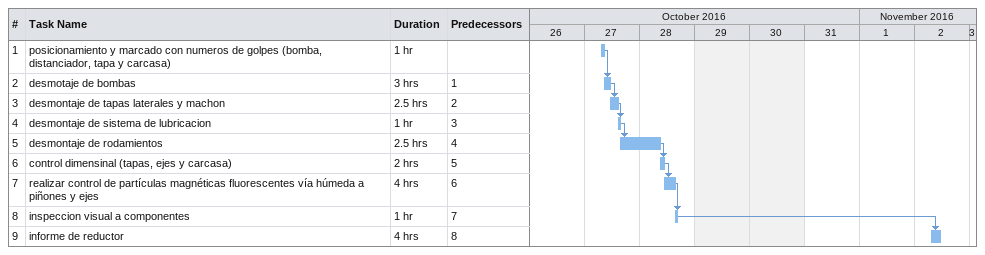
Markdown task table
| ID | Task | Duration | Start | Finish | Predecessors |
|---|---|---|---|---|---|
| 1 | posicionamiento y marcado con numeros de golpes (bomba, distanciador, tapa y carcasa) | 1h | 2016-10-27 | 2016-10-27 |  |
| 2 | desmotaje de bombas | 3h | 2016-10-27 | 2016-10-27 | 1 |
| 3 | desmontaje de tapas laterales y machon | 2.5h | 2016-10-27 | 2016-10-27 | 2 |
| 4 | desmontaje de sistema de lubricacion | 1h | 2016-10-27 | 2016-10-27 | 3 |
| 5 | desmontaje de rodamientos | 2.5h | 2016-10-27 | 2016-10-28 | 4 |
| 6 | control dimensinal (tapas, ejes y carcasa) | 2h | 2016-10-28 | 2016-10-28 | 5 |
| 7 | realizar control de partículas magnéticas fluorescentes vía húmeda a piñones y ejes | 4h | 2016-10-28 | 2016-10-28 | 6 |
| 8 | inspeccion visual a componentes | 1h | 2016-10-28 | 2016-10-28 | 7 |
| 9 | informe de reductor | 4h | 2016-11-02 | 2016-11-02 | 8 |
